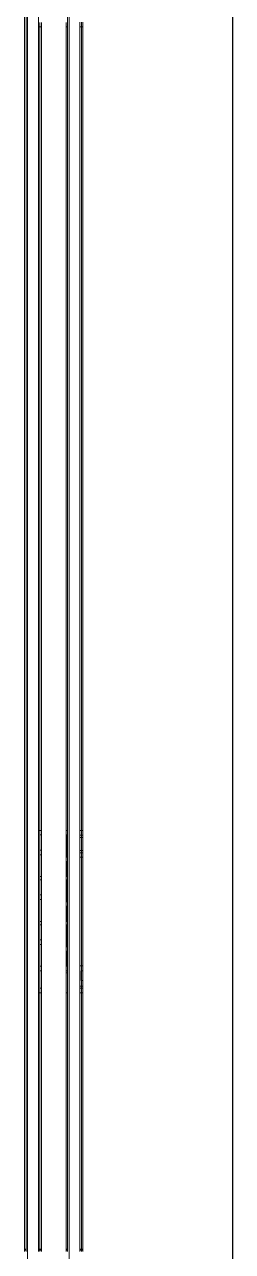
# Model space of a CAD drawing. Extents: x 44111 to 90315, y 4379 to 151689.
# Drawn here: x 71553 to 71717, y 11070 to 12040 of the extents above; entities that cross this region are included whole.
import ezdxf

# ---------------------------------------------------------------- set-up
doc = ezdxf.new("R2010")
doc.units = 0
doc.header["$LTSCALE"] = 1000
doc.header["$MEASUREMENT"] = 0
doc.layers.add('J-LM-门窗洞', color=35, linetype='Continuous')
doc.layers.add('细线', color=8, linetype='Continuous', lineweight=0)

msp = doc.modelspace()

# ---------------------------------------------------------------- linework, layer by layer
at = {"layer": 'J-LM-门窗洞'}
msp.add_line((71717.3, 12979.24), (71717.3, 10579.24), dxfattribs=at)
at = {"layer": '细线'}
for p, q in [((71587.97, 12816.4), (71587.98, 10678.06)), ((71555.05, 12791.69), (71555.06, 10702.76)), ((71552.73, 11071.37), (71552.72, 12419.49)), ((71553.9, 11071.37), (71553.89, 12419.49)), ((71563.7, 12038.01), (71563.7, 12166.35)), ((71586.81, 12038.01), (71586.81, 12148.92)), ((71563.7, 12038.01), (71564.86, 12038.01)), ((71563.7, 11402.46), (71563.7, 12038.01)), ((71564.86, 12041.55), (71564.86, 12038.01)), ((71564.86, 12038.01), (71566.03, 12038.01)), ((71564.86, 12038.01), (71564.87, 11402.46)), ((71566.03, 12041.55), (71566.03, 12038.01)), ((71566.03, 12038.01), (71566.03, 11402.46)), ((71585.64, 12038.01), (71585.64, 12041.55)), ((71585.64, 12038.01), (71586.81, 12038.01)), ((71585.64, 11402.46), (71585.64, 12038.01)), ((71586.81, 11402.46), (71586.81, 12038.01)), ((71596.61, 12038.01), (71596.61, 12041.79)), ((71596.61, 12038.01), (71597.78, 12038.01)), ((71596.61, 11402.46), (71596.61, 12038.01)), ((71597.78, 12041.79), (71597.78, 12038.01)), ((71597.78, 12038.01), (71598.95, 12038.01)), ((71597.78, 12038.01), (71597.78, 11402.46)), ((71598.95, 12041.79), (71598.95, 12038.01)), ((71598.95, 12038.01), (71598.95, 11402.46)), ((71564.87, 11402.46), (71563.7, 11402.46)), ((71563.7, 11274.12), (71563.7, 11402.46)), ((71566.03, 11402.46), (71564.87, 11402.46)), ((71564.87, 11402.46), (71564.87, 11398.92)), ((71566.03, 11402.46), (71566.03, 11398.92)), ((71586.81, 11402.46), (71585.64, 11402.46)), ((71585.64, 11398.92), (71585.64, 11402.46)), ((71586.81, 11291.55), (71586.81, 11402.46)), ((71597.78, 11402.46), (71596.61, 11402.46)), ((71596.61, 11398.68), (71596.61, 11402.46)), ((71598.95, 11402.46), (71597.78, 11402.46)), ((71597.78, 11402.46), (71597.78, 11398.68)), ((71598.95, 11402.46), (71598.95, 11398.68)), ((71564.81, 11386.98), (71564.81, 11398.92)), ((71564.81, 11398.92), (71564.87, 11398.92)), ((71564.87, 11398.92), (71566.03, 11398.92)), ((71564.87, 11398.92), (71564.87, 11386.98)), ((71566.03, 11398.92), (71566.03, 11386.98)), ((71585.64, 11398.92), (71586.6, 11398.92)), ((71585.64, 11381.49), (71585.64, 11398.92)), ((71586.6, 11398.92), (71586.6, 11381.49)), ((71596.61, 11398.68), (71597.78, 11398.68)), ((71596.61, 11396.91), (71596.61, 11398.68)), ((71597.78, 11396.91), (71596.61, 11396.91)), ((71596.61, 11386.55), (71596.61, 11396.91)), ((71597.78, 11398.68), (71598.95, 11398.68)), ((71597.78, 11398.68), (71597.78, 11396.91)), ((71598.95, 11396.91), (71597.78, 11396.91)), ((71597.78, 11396.91), (71597.78, 11386.55)), ((71598.95, 11398.68), (71598.95, 11396.91)), ((71598.95, 11396.91), (71598.95, 11386.55)), ((71564.87, 11386.98), (71564.81, 11386.98)), ((71564.81, 11366.05), (71564.81, 11383.26)), ((71564.81, 11383.26), (71564.87, 11383.26)), ((71566.03, 11386.98), (71564.87, 11386.98)), ((71564.87, 11386.98), (71564.87, 11383.26)), ((71564.87, 11383.26), (71566.03, 11383.26)), ((71564.87, 11383.26), (71564.87, 11366.05)), ((71566.03, 11386.98), (71566.03, 11383.26)), ((71566.03, 11383.26), (71566.03, 11366.05)), ((71596.61, 11386.55), (71597.78, 11386.55)), ((71596.61, 11384.78), (71596.61, 11386.55)), ((71597.78, 11384.78), (71596.61, 11384.78)), ((71596.61, 11381.25), (71596.61, 11384.78)), ((71597.78, 11386.55), (71598.95, 11386.55)), ((71597.78, 11386.55), (71597.78, 11384.78)), ((71598.95, 11384.78), (71597.78, 11384.78)), ((71597.78, 11384.78), (71597.78, 11381.25)), ((71598.95, 11386.55), (71598.95, 11384.78)), ((71598.95, 11384.78), (71598.95, 11381.25)), ((71586.6, 11381.49), (71585.64, 11381.49)), ((71585.64, 11377.99), (71585.64, 11381.49)), ((71585.64, 11377.99), (71586.6, 11377.99)), ((71585.64, 11366.05), (71585.64, 11377.99)), ((71586.6, 11377.99), (71586.6, 11366.05)), ((71596.61, 11381.25), (71597.78, 11381.25)), ((71596.61, 11295.33), (71596.61, 11381.25)), ((71597.78, 11381.25), (71598.95, 11381.25)), ((71597.78, 11381.25), (71597.78, 11295.33)), ((71598.95, 11381.25), (71598.95, 11295.33)), ((71564.87, 11366.05), (71564.81, 11366.05)), ((71564.81, 11351.5), (71564.81, 11363.44)), ((71564.81, 11363.44), (71564.87, 11363.44)), ((71566.03, 11366.05), (71564.87, 11366.05)), ((71564.87, 11366.05), (71564.87, 11363.44)), ((71564.87, 11363.44), (71566.03, 11363.44)), ((71564.87, 11363.44), (71564.87, 11351.5)), ((71566.03, 11366.05), (71566.03, 11363.44)), ((71566.03, 11363.44), (71566.03, 11351.5)), ((71586.6, 11366.05), (71585.64, 11366.05)), ((71585.64, 11363.44), (71585.64, 11366.05)), ((71585.64, 11363.44), (71586.6, 11363.44)), ((71585.64, 11346.01), (71585.64, 11363.44)), ((71586.6, 11363.44), (71586.6, 11346.01)), ((71564.87, 11351.5), (71564.81, 11351.5)), ((71564.81, 11330.56), (71564.81, 11347.78)), ((71564.81, 11347.78), (71564.87, 11347.78)), ((71566.03, 11351.5), (71564.87, 11351.5)), ((71564.87, 11351.5), (71564.87, 11347.78)), ((71564.87, 11347.78), (71566.03, 11347.78)), ((71564.87, 11347.78), (71564.87, 11330.56)), ((71566.03, 11351.5), (71566.03, 11347.78)), ((71566.03, 11347.78), (71566.03, 11330.56)), ((71586.6, 11346.01), (71585.64, 11346.01)), ((71585.64, 11342.51), (71585.64, 11346.01)), ((71585.64, 11342.51), (71586.6, 11342.51)), ((71585.64, 11330.56), (71585.64, 11342.51)), ((71586.6, 11342.51), (71586.6, 11330.56)), ((71564.87, 11330.56), (71564.81, 11330.56)), ((71564.81, 11316.02), (71564.81, 11327.96)), ((71564.81, 11327.96), (71564.87, 11327.96)), ((71566.03, 11330.56), (71564.87, 11330.56)), ((71564.87, 11330.56), (71564.87, 11327.96)), ((71564.87, 11327.96), (71566.03, 11327.96)), ((71564.87, 11327.96), (71564.87, 11316.02)), ((71566.03, 11330.56), (71566.03, 11327.96)), ((71566.03, 11327.96), (71566.03, 11316.02)), ((71586.6, 11330.56), (71585.64, 11330.56)), ((71585.64, 11327.96), (71585.64, 11330.56)), ((71585.64, 11327.96), (71586.6, 11327.96)), ((71585.64, 11310.53), (71585.64, 11327.96)), ((71586.6, 11327.96), (71586.6, 11310.53)), ((71564.87, 11316.02), (71564.81, 11316.02)), ((71566.03, 11316.02), (71564.87, 11316.02)), ((71564.87, 11316.02), (71564.87, 11312.3)), ((71566.03, 11316.02), (71566.03, 11312.3)), ((71564.81, 11295.09), (71564.81, 11312.3)), ((71564.81, 11312.3), (71564.87, 11312.3)), ((71564.87, 11312.3), (71566.03, 11312.3)), ((71564.87, 11312.3), (71564.87, 11295.09)), ((71566.03, 11312.3), (71566.03, 11295.09)), ((71586.6, 11310.53), (71585.64, 11310.53)), ((71585.64, 11307.03), (71585.64, 11310.53)), ((71585.64, 11307.03), (71586.6, 11307.03)), ((71585.64, 11295.09), (71585.64, 11307.03)), ((71586.6, 11307.03), (71586.6, 11295.09)), ((71564.87, 11295.09), (71564.81, 11295.09)), ((71564.81, 11277.65), (71564.81, 11291.55)), ((71564.81, 11291.55), (71564.87, 11291.55)), ((71566.03, 11295.09), (71564.87, 11295.09)), ((71564.87, 11295.09), (71564.87, 11291.55)), ((71564.87, 11291.55), (71566.03, 11291.55)), ((71564.87, 11291.55), (71564.87, 11277.65)), ((71566.03, 11295.09), (71566.03, 11291.55)), ((71566.03, 11291.55), (71566.03, 11277.65)), ((71586.6, 11295.09), (71585.64, 11295.09)), ((71585.64, 11291.55), (71585.64, 11295.09)), ((71585.64, 11291.55), (71586.81, 11291.55)), ((71585.64, 11289.78), (71585.64, 11291.55)), ((71586.81, 11289.78), (71585.64, 11289.78)), ((71585.64, 11274.12), (71585.64, 11289.78)), ((71586.81, 11289.78), (71586.81, 11291.55)), ((71586.81, 11274.12), (71586.81, 11289.78)), ((71597.78, 11295.33), (71596.61, 11295.33)), ((71596.61, 11279.42), (71596.61, 11295.33)), ((71597.63, 11283.9), (71597.63, 11291.55)), ((71597.63, 11291.55), (71597.78, 11291.55)), ((71598.95, 11295.33), (71597.78, 11295.33)), ((71597.78, 11295.33), (71597.78, 11291.55)), ((71597.78, 11291.55), (71598.95, 11291.55)), ((71597.78, 11291.55), (71597.78, 11283.9)), ((71598.95, 11295.33), (71598.95, 11291.55)), ((71598.95, 11291.55), (71598.95, 11283.9)), ((71564.87, 11277.65), (71564.81, 11277.65)), ((71566.03, 11277.65), (71564.87, 11277.65)), ((71564.87, 11277.65), (71564.87, 11274.12)), ((71566.03, 11277.65), (71566.03, 11274.12)), ((71596.61, 11279.42), (71597.78, 11279.42)), ((71596.61, 11277.65), (71596.61, 11279.42)), ((71597.78, 11277.65), (71596.61, 11277.65)), ((71596.61, 11274.12), (71596.61, 11277.65)), ((71597.78, 11283.9), (71597.63, 11283.9)), ((71598.95, 11283.9), (71597.78, 11283.9)), ((71597.78, 11283.9), (71597.78, 11279.42)), ((71597.78, 11279.42), (71598.95, 11279.42)), ((71597.78, 11279.42), (71597.78, 11277.65)), ((71598.95, 11277.65), (71597.78, 11277.65)), ((71597.78, 11277.65), (71597.78, 11274.12)), ((71598.95, 11283.9), (71598.95, 11279.42)), ((71598.95, 11279.42), (71598.95, 11277.65)), ((71598.95, 11277.65), (71598.95, 11274.12)), ((71563.7, 11274.12), (71564.87, 11274.12)), ((71563.7, 11071.37), (71563.7, 11274.12)), ((71564.87, 11274.12), (71566.03, 11274.12)), ((71564.87, 11274.12), (71564.87, 11071.37)), ((71566.03, 11274.12), (71566.04, 11071.37)), ((71585.64, 11274.12), (71586.81, 11274.12)), ((71585.64, 11071.37), (71585.64, 11274.12)), ((71586.81, 11071.37), (71586.81, 11274.12)), ((71596.61, 11274.12), (71597.78, 11274.12)), ((71596.62, 11071.37), (71596.61, 11274.12)), ((71597.78, 11274.12), (71598.95, 11274.12)), ((71597.78, 11274.12), (71597.78, 11071.37)), ((71598.95, 11274.12), (71598.95, 11071.37)), ((71552.73, 11071.37), (71553.9, 11071.37)), ((71552.73, 11070.44), (71552.73, 11071.37)), ((71553.9, 11070.44), (71552.73, 11070.44)), ((71552.73, 11069.51), (71552.73, 11070.44)), ((71553.9, 11070.44), (71553.9, 11071.37)), ((71553.9, 11069.51), (71553.9, 11070.44)), ((71563.7, 11071.37), (71564.87, 11071.37)), ((71563.7, 11070.44), (71563.7, 11071.37)), ((71564.87, 11070.44), (71563.7, 11070.44)), ((71563.7, 11069.51), (71563.7, 11070.44)), ((71564.87, 11071.37), (71566.04, 11071.37)), ((71564.87, 11071.37), (71564.87, 11070.44)), ((71566.04, 11070.44), (71564.87, 11070.44)), ((71564.87, 11070.44), (71564.87, 11069.51)), ((71566.04, 11071.37), (71566.04, 11070.44)), ((71566.04, 11070.44), (71566.04, 11069.51)), ((71585.64, 11071.37), (71586.81, 11071.37)), ((71585.64, 11070.44), (71585.64, 11071.37)), ((71586.81, 11070.44), (71585.64, 11070.44)), ((71585.64, 11069.51), (71585.64, 11070.44)), ((71586.81, 11070.44), (71586.81, 11071.37)), ((71586.81, 11069.51), (71586.81, 11070.44)), ((71596.62, 11071.37), (71597.78, 11071.37)), ((71596.62, 11070.44), (71596.62, 11071.37)), ((71597.78, 11070.44), (71596.62, 11070.44)), ((71596.62, 11069.51), (71596.62, 11070.44)), ((71597.78, 11071.37), (71598.95, 11071.37)), ((71597.78, 11071.37), (71597.78, 11070.44)), ((71598.95, 11070.44), (71597.78, 11070.44)), ((71597.78, 11070.44), (71597.78, 11069.51)), ((71598.95, 11071.37), (71598.95, 11070.44)), ((71598.95, 11070.44), (71598.95, 11069.51))]:
    msp.add_line(p, q, dxfattribs=at)

doc.saveas('drawing.dxf')
